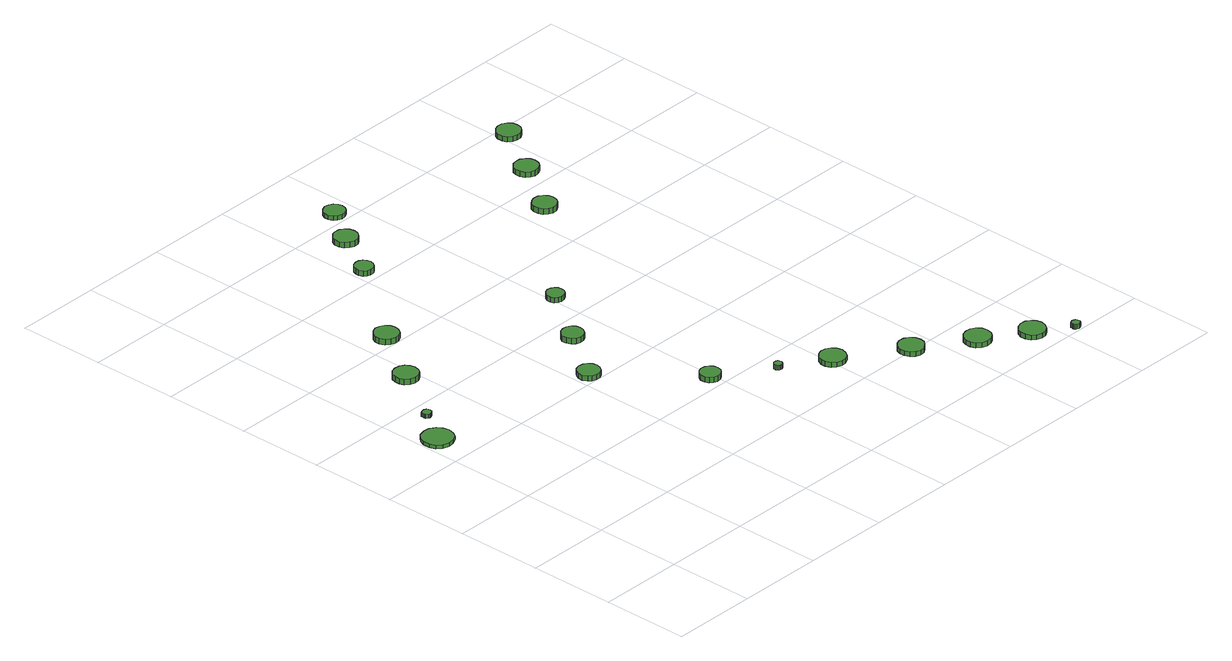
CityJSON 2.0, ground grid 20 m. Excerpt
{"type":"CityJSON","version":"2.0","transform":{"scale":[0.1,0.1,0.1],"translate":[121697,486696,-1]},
"CityObjects":{
"tree1":{"type":"SolitaryVegetationObject","attributes":{"function":"something"},"geometry":[{"type":"MultiSurface","lod":"1","boundaries":[[[0,1,2,3,4,5,6,7,8,9,10,11,12,13,14]],[[15,16,17,18,19,20,21,22,23,24,25,26,27,28,29]],[[0,29,28,1]],[[1,28,27,2]],[[2,27,26,3]],[[3,26,25,4]],[[4,25,24,5]],[[5,24,23,6]],[[6,23,22,7]],[[7,22,21,8]],[[8,21,20,9]],[[9,20,19,10]],[[10,19,18,11]],[[11,18,17,12]],[[12,17,16,13]],[[13,16,15,14]],[[14,15,29,0]]]}]},
"tree2":{"type":"SolitaryVegetationObject","attributes":{"function":"something"},"geometry":[{"type":"MultiSurface","lod":"1","boundaries":[[[30,31,32,33,34,35,36,37,38,39,40,41,42,43,44]],[[45,46,47,48,49,50,51,52,53,54,55,56,57,58,59]],[[30,59,58,31]],[[31,58,57,32]],[[32,57,56,33]],[[33,56,55,34]],[[34,55,54,35]],[[35,54,53,36]],[[36,53,52,37]],[[37,52,51,38]],[[38,51,50,39]],[[39,50,49,40]],[[40,49,48,41]],[[41,48,47,42]],[[42,47,46,43]],[[43,46,45,44]],[[44,45,59,30]]]}]},
"tree3":{"type":"SolitaryVegetationObject","attributes":{"function":"something"},"geometry":[{"type":"MultiSurface","lod":"1","boundaries":[[[60,61,62,63,64,65,66,67,68,69,70,71,72,73,74]],[[75,76,77,78,79,80,81,82,83,84,85,86,87,88,89]],[[60,89,88,61]],[[61,88,87,62]],[[62,87,86,63]],[[63,86,85,64]],[[64,85,84,65]],[[65,84,83,66]],[[66,83,82,67]],[[67,82,81,68]],[[68,81,80,69]],[[69,80,79,70]],[[70,79,78,71]],[[71,78,77,72]],[[72,77,76,73]],[[73,76,75,74]],[[74,75,89,60]]]}]},
"tree4":{"type":"SolitaryVegetationObject","attributes":{"function":"something"},"geometry":[{"type":"MultiSurface","lod":"1","boundaries":[[[90,91,92,93,94,95,96,97,98,99,100,101,102,103,104]],[[105,106,107,108,109,110,111,112,113,114,115,116,117,118,119]],[[90,119,118,91]],[[91,118,117,92]],[[92,117,116,93]],[[93,116,115,94]],[[94,115,114,95]],[[95,114,113,96]],[[96,113,112,97]],[[97,112,111,98]],[[98,111,110,99]],[[99,110,109,100]],[[100,109,108,101]],[[101,108,107,102]],[[102,107,106,103]],[[103,106,105,104]],[[104,105,119,90]]]}]},
"tree5":{"type":"SolitaryVegetationObject","attributes":{"function":"something"},"geometry":[{"type":"MultiSurface","lod":"1","boundaries":[[[120,121,122,123,124,125,126,127,128,129,130,131,132,133,134]],[[135,136,137,138,139,140,141,142,143,144,145,146,147,148,149]],[[120,149,148,121]],[[121,148,147,122]],[[122,147,146,123]],[[123,146,145,124]],[[124,145,144,125]],[[125,144,143,126]],[[126,143,142,127]],[[127,142,141,128]],[[128,141,140,129]],[[129,140,139,130]],[[130,139,138,131]],[[131,138,137,132]],[[132,137,136,133]],[[133,136,135,134]],[[134,135,149,120]]]}]},
"tree6":{"type":"SolitaryVegetationObject","attributes":{"function":"something"},"geometry":[{"type":"MultiSurface","lod":"1","boundaries":[[[150,151,152,153,154,155,156,157,158,159,160,161,162,163,164]],[[165,166,167,168,169,170,171,172,173,174,175,176,177,178,179]],[[150,179,178,151]],[[151,178,177,152]],[[152,177,176,153]],[[153,176,175,154]],[[154,175,174,155]],[[155,174,173,156]],[[156,173,172,157]],[[157,172,171,158]],[[158,171,170,159]],[[159,170,169,160]],[[160,169,168,161]],[[161,168,167,162]],[[162,167,166,163]],[[163,166,165,164]],[[164,165,179,150]]]}]},
"tree7":{"type":"SolitaryVegetationObject","attributes":{"function":"something"},"geometry":[{"type":"MultiSurface","lod":"1","boundaries":[[[180,181,182,183,184,185,186,187,188,189,190,191,192,193,194]],[[195,196,197,198,199,200,201,202,203,204,205,206,207,208,209]],[[180,209,208,181]],[[181,208,207,182]],[[182,207,206,183]],[[183,206,205,184]],[[184,205,204,185]],[[185,204,203,186]],[[186,203,202,187]],[[187,202,201,188]],[[188,201,200,189]],[[189,200,199,190]],[[190,199,198,191]],[[191,198,197,192]],[[192,197,196,193]],[[193,196,195,194]],[[194,195,209,180]]]}]},
"tree8":{"type":"SolitaryVegetationObject","attributes":{"function":"something"},"geometry":[{"type":"MultiSurface","lod":"1","boundaries":[[[210,211,212,213,214,215,216,217,218,219,220,221,222,223,224]],[[225,226,227,228,229,230,231,232,233,234,235,236,237,238,239]],[[210,239,238,211]],[[211,238,237,212]],[[212,237,236,213]],[[213,236,235,214]],[[214,235,234,215]],[[215,234,233,216]],[[216,233,232,217]],[[217,232,231,218]],[[218,231,230,219]],[[219,230,229,220]],[[220,229,228,221]],[[221,228,227,222]],[[222,227,226,223]],[[223,226,225,224]],[[224,225,239,210]]]}]},
"tree9":{"type":"SolitaryVegetationObject","attributes":{"function":"something"},"geometry":[{"type":"MultiSurface","lod":"1","boundaries":[[[240,241,242,243,244,245,246,247,248,249,250,251,252,253,254]],[[255,256,257,258,259,260,261,262,263,264,265,266,267,268,269]],[[240,269,268,241]],[[241,268,267,242]],[[242,267,266,243]],[[243,266,265,244]],[[244,265,264,245]],[[245,264,263,246]],[[246,263,262,247]],[[247,262,261,248]],[[248,261,260,249]],[[249,260,259,250]],[[250,259,258,251]],[[251,258,257,252]],[[252,257,256,253]],[[253,256,255,254]],[[254,255,269,240]]]}]},
"tree10":{"type":"SolitaryVegetationObject","attributes":{"function":"something"},"geometry":[{"type":"MultiSurface","lod":"1","boundaries":[[[270,271,272,273,274,275,276,277,278,279,280,281,282,283,284]],[[285,286,287,288,289,290,291,292,293,294,295,296,297,298,299]],[[270,299,298,271]],[[271,298,297,272]],[[272,297,296,273]],[[273,296,295,274]],[[274,295,294,275]],[[275,294,293,276]],[[276,293,292,277]],[[277,292,291,278]],[[278,291,290,279]],[[279,290,289,280]],[[280,289,288,281]],[[281,288,287,282]],[[282,287,286,283]],[[283,286,285,284]],[[284,285,299,270]]]}]},
"tree11":{"type":"SolitaryVegetationObject","attributes":{"function":"something"},"geometry":[{"type":"MultiSurface","lod":"1","boundaries":[[[300,301,302,303,304,305,306,307,308,309,310,311,312,313,314]],[[315,316,317,318,319,320,321,322,323,324,325,326,327,328,329]],[[300,329,328,301]],[[301,328,327,302]],[[302,327,326,303]],[[303,326,325,304]],[[304,325,324,305]],[[305,324,323,306]],[[306,323,322,307]],[[307,322,321,308]],[[308,321,320,309]],[[309,320,319,310]],[[310,319,318,311]],[[311,318,317,312]],[[312,317,316,313]],[[313,316,315,314]],[[314,315,329,300]]]}]},
"tree12":{"type":"SolitaryVegetationObject","attributes":{"function":"something"},"geometry":[{"type":"MultiSurface","lod":"1","boundaries":[[[330,331,332,333,334,335,336,337,338,339,340,341,342,343,344]],[[345,346,347,348,349,350,351,352,353,354,355,356,357,358,359]],[[330,359,358,331]],[[331,358,357,332]],[[332,357,356,333]],[[333,356,355,334]],[[334,355,354,335]],[[335,354,353,336]],[[336,353,352,337]],[[337,352,351,338]],[[338,351,350,339]],[[339,350,349,340]],[[340,349,348,341]],[[341,348,347,342]],[[342,347,346,343]],[[343,346,345,344]],[[344,345,359,330]]]}]},
"tree13":{"type":"SolitaryVegetationObject","attributes":{"function":"something"},"geometry":[{"type":"MultiSurface","lod":"1","boundaries":[[[360,361,362,363,364,365,366,367,368,369,370,371,372,373,374]],[[375,376,377,378,379,380,381,382,383,384,385,386,387,388,389]],[[360,389,388,361]],[[361,388,387,362]],[[362,387,386,363]],[[363,386,385,364]],[[364,385,384,365]],[[365,384,383,366]],[[366,383,382,367]],[[367,382,381,368]],[[368,381,380,369]],[[369,380,379,370]],[[370,379,378,371]],[[371,378,377,372]],[[372,377,376,373]],[[373,376,375,374]],[[374,375,389,360]]]}]},
"tree14":{"type":"SolitaryVegetationObject","attributes":{"function":"something"},"geometry":[{"type":"MultiSurface","lod":"1","boundaries":[[[390,391,392,393,394,395,396,397,398,399,400,401,402,403,404]],[[405,406,407,408,409,410,411,412,413,414,415,416,417,418,419]],[[390,419,418,391]],[[391,418,417,392]],[[392,417,416,393]],[[393,416,415,394]],[[394,415,414,395]],[[395,414,413,396]],[[396,413,412,397]],[[397,412,411,398]],[[398,411,410,399]],[[399,410,409,400]],[[400,409,408,401]],[[401,408,407,402]],[[402,407,406,403]],[[403,406,405,404]],[[404,405,419,390]]]}]},
"tree15":{"type":"SolitaryVegetationObject","attributes":{"function":"something"},"geometry":[{"type":"MultiSurface","lod":"1","boundaries":[[[420,421,422,423,424,425,426,427,428,429,430,431,432,433,434]],[[435,436,437,438,439,440,441,442,443,444,445,446,447,448,449]],[[420,449,448,421]],[[421,448,447,422]],[[422,447,446,423]],[[423,446,445,424]],[[424,445,444,425]],[[425,444,443,426]],[[426,443,442,427]],[[427,442,441,428]],[[428,441,440,429]],[[429,440,439,430]],[[430,439,438,431]],[[431,438,437,432]],[[432,437,436,433]],[[433,436,435,434]],[[434,435,449,420]]]}]},
"tree16":{"type":"SolitaryVegetationObject","attributes":{"function":"something"},"geometry":[{"type":"MultiSurface","lod":"1","boundaries":[[[450,451,452,453,454,455,456,457,458,459,460,461,462,463,464]],[[465,466,467,468,469,470,471,472,473,474,475,476,477,478,479]],[[450,479,478,451]],[[451,478,477,452]],[[452,477,476,453]],[[453,476,475,454]],[[454,475,474,455]],[[455,474,473,456]],[[456,473,472,457]],[[457,472,471,458]],[[458,471,470,459]],[[459,470,469,460]],[[460,469,468,461]],[[461,468,467,462]],[[462,467,466,463]],[[463,466,465,464]],[[464,465,479,450]]]}]},
"tree17":{"type":"SolitaryVegetationObject","attributes":{"function":"something"},"geometry":[{"type":"MultiSurface","lod":"1","boundaries":[[[480,481,482,483,484,485,486,487,488,489,490,491,492,493,494]],[[495,496,497,498,499,500,501,502,503,504,505,506,507,508,509]],[[480,509,508,481]],[[481,508,507,482]],[[482,507,506,483]],[[483,506,505,484]],[[484,505,504,485]],[[485,504,503,486]],[[486,503,502,487]],[[487,502,501,488]],[[488,501,500,489]],[[489,500,499,490]],[[490,499,498,491]],[[491,498,497,492]],[[492,497,496,493]],[[493,496,495,494]],[[494,495,509,480]]]}]},
"tree18":{"type":"SolitaryVegetationObject","attributes":{"function":"something"},"geometry":[{"type":"MultiSurface","lod":"1","boundaries":[[[510,511,512,513,514,515,516,517,518,519,520,521,522,523,524]],[[525,526,527,528,529,530,531,532,533,534,535,536,537,538,539]],[[510,539,538,511]],[[511,538,537,512]],[[512,537,536,513]],[[513,536,535,514]],[[514,535,534,515]],[[515,534,533,516]],[[516,533,532,517]],[[517,532,531,518]],[[518,531,530,519]],[[519,530,529,520]],[[520,529,528,521]],[[521,528,527,522]],[[522,527,526,523]],[[523,526,525,524]],[[524,525,539,510]]]}]},
"tree19":{"type":"SolitaryVegetationObject","attributes":{"function":"something"},"geometry":[{"type":"MultiSurface","lod":"1","boundaries":[[[540,541,542,543,544,545,546,547,548,549,550,551,552,553,554]],[[555,556,557,558,559,560,561,562,563,564,565,566,567,568,569]],[[540,569,568,541]],[[541,568,567,542]],[[542,567,566,543]],[[543,566,565,544]],[[544,565,564,545]],[[545,564,563,546]],[[546,563,562,547]],[[547,562,561,548]],[[548,561,560,549]],[[549,560,559,550]],[[550,559,558,551]],[[551,558,557,552]],[[552,557,556,553]],[[553,556,555,554]],[[554,555,569,540]]]}]},
"tree20":{"type":"SolitaryVegetationObject","attributes":{"function":"something"},"geometry":[{"type":"MultiSurface","lod":"1","boundaries":[[[570,571,572,573,574,575,576,577,578,579,580,581,582,583,584]],[[585,586,587,588,589,590,591,592,593,594,595,596,597,598,599]],[[570,599,598,571]],[[571,598,597,572]],[[572,597,596,573]],[[573,596,595,574]],[[574,595,594,575]],[[575,594,593,576]],[[576,593,592,577]],[[577,592,591,578]],[[578,591,590,579]],[[579,590,589,580]],[[580,589,588,581]],[[581,588,587,582]],[[582,587,586,583]],[[583,586,585,584]],[[584,585,599,570]]]}]}
},
"vertices":[
[74,683,16],[71,697,16],[63,709,16],[50,717,16],[35,718,16],[21,714,16],[10,704,16],[5,690,16],[5,676,16],[10,662,16],[21,653,16],[35,648,16],[50,650,16],[63,657,16],[71,669,16],[71,669,8],[63,657,8],[50,650,8],[35,648,8],[21,653,8],[10,662,8],[5,676,8],[5,690,8],[10,704,8],[21,714,8],[35,718,8],[50,717,8],[63,709,8],[71,697,8],[74,683,8],
[105,763,17],[104,767,17],[101,771,17],[97,773,17],[93,773,17],[89,772,17],[85,769,17],[84,765,17],[84,761,17],[85,757,17],[89,754,17],[93,752,17],[97,753,17],[101,755,17],[104,758,17],[104,758,8],[101,755,8],[97,753,8],[93,752,8],[89,754,8],[85,757,8],[84,761,8],[84,765,8],[85,769,8],[89,772,8],[93,773,8],[97,773,8],[101,771,8],[104,767,8],[105,763,8],
[204,894,21],[201,905,21],[195,914,21],[185,920,21],[173,921,21],[162,918,21],[153,910,21],[149,899,21],[149,888,21],[153,877,21],[162,869,21],[173,866,21],[185,867,21],[195,873,21],[201,882,21],[201,882,8],[195,873,8],[185,867,8],[173,866,8],[162,869,8],[153,877,8],[149,888,8],[149,899,8],[153,910,8],[162,918,8],[173,921,8],[185,920,8],[195,914,8],[201,905,8],[204,894,8],
[284,1020,28],[282,1031,28],[275,1041,28],[265,1046,28],[254,1048,28],[243,1044,28],[234,1036,28],[229,1026,28],[229,1014,28],[234,1003,28],[243,996,28],[254,992,28],[265,993,28],[275,999,28],[282,1009,28],[282,1009,15],[275,999,15],[265,993,15],[254,992,15],[243,996,15],[234,1003,15],[229,1014,15],[229,1026,15],[234,1036,15],[243,1044,15],[254,1048,15],[265,1046,15],[275,1041,15],[282,1031,15],[284,1020,15],
[460,626,19],[458,636,19],[452,645,19],[443,650,19],[432,651,19],[422,648,19],[415,641,19],[410,631,19],[410,621,19],[415,611,19],[422,604,19],[432,601,19],[443,602,19],[452,607,19],[458,616,19],[458,616,7],[452,607,7],[443,602,7],[432,601,7],[422,604,7],[415,611,7],[410,621,7],[410,631,7],[415,641,7],[422,648,7],[432,651,7],[443,650,7],[452,645,7],[458,636,7],[460,626,7],
[618,437,19],[616,446,19],[610,454,19],[602,459,19],[592,460,19],[583,457,19],[576,450,19],[572,442,19],[572,432,19],[576,423,19],[583,417,19],[592,414,19],[602,415,19],[610,420,19],[616,427,19],[616,427,7],[610,420,7],[602,415,7],[592,414,7],[583,417,7],[576,423,7],[572,432,7],[572,442,7],[576,450,7],[583,457,7],[592,460,7],[602,459,7],[610,454,7],[616,446,7],[618,437,7],
[545,748,20],[543,758,20],[537,766,20],[528,771,20],[518,772,20],[508,769,20],[500,762,20],[496,753,20],[496,743,20],[500,733,20],[508,726,20],[518,723,20],[528,724,20],[537,729,20],[543,738,20],[543,738,7],[537,729,7],[528,724,7],[518,723,7],[508,726,7],[500,733,7],[496,743,7],[496,753,7],[500,762,7],[508,769,7],[518,772,7],[528,771,7],[537,766,7],[543,758,7],[545,748,7],
[439,1227,30],[437,1235,30],[432,1243,30],[425,1247,30],[416,1248,30],[407,1245,30],[401,1239,30],[397,1231,30],[397,1222,30],[401,1214,30],[407,1208,30],[416,1206,30],[425,1207,30],[432,1211,30],[437,1218,30],[437,1218,17],[432,1211,17],[425,1207,17],[416,1206,17],[407,1208,17],[401,1214,17],[397,1222,17],[397,1231,17],[401,1239,17],[407,1245,17],[416,1248,17],[425,1247,17],[432,1243,17],[437,1235,17],[439,1227,17],
[722,357,19],[721,361,19],[719,364,19],[715,366,19],[711,366,19],[708,365,19],[705,362,19],[703,359,19],[703,355,19],[705,351,19],[708,349,19],[711,348,19],[715,348,19],[719,350,19],[721,353,19],[721,353,8],[719,350,8],[715,348,8],[711,348,8],[708,349,8],[705,351,8],[703,355,8],[703,359,8],[705,362,8],[708,365,8],[711,366,8],[715,366,8],[719,364,8],[721,361,8],[722,357,8],
[628,874,23],[627,882,23],[622,889,23],[615,893,23],[606,894,23],[598,891,23],[592,886,23],[589,878,23],[589,870,23],[592,862,23],[598,857,23],[606,854,23],[615,855,23],[622,859,23],[627,866,23],[627,866,11],[622,859,11],[615,855,11],[606,854,11],[598,857,11],[592,862,11],[589,870,11],[589,878,11],[592,886,11],[598,891,11],[606,894,11],[615,893,11],[622,889,11],[627,882,11],[628,874,11],
[517,1342,21],[515,1353,21],[508,1362,21],[499,1368,21],[487,1369,21],[477,1366,21],[468,1358,21],[464,1348,21],[464,1336,21],[468,1326,21],[477,1319,21],[487,1315,21],[499,1316,21],[508,1322,21],[515,1331,21],[515,1331,8],[508,1322,8],[499,1316,8],[487,1315,8],[477,1319,8],[468,1326,8],[464,1336,8],[464,1348,8],[468,1358,8],[477,1366,8],[487,1369,8],[499,1368,8],[508,1362,8],[515,1353,8],[517,1342,8],
[839,295,19],[836,307,19],[829,317,19],[818,323,19],[806,324,19],[795,320,19],[786,312,19],[781,301,19],[781,289,19],[786,278,19],[795,270,19],[806,266,19],[818,267,19],[829,273,19],[836,283,19],[836,283,8],[829,273,8],[818,267,8],[806,266,8],[795,270,8],[786,278,8],[781,289,8],[781,301,8],[786,312,8],[795,320,8],[806,324,8],[818,323,8],[829,317,8],[836,307,8],[839,295,8],
[578,1431,17],[576,1440,17],[570,1448,17],[562,1453,17],[552,1455,17],[542,1451,17],[535,1445,17],[531,1436,17],[531,1426,17],[535,1417,17],[542,1410,17],[552,1407,17],[562,1408,17],[570,1413,17],[576,1421,17],[576,1421,7],[570,1413,7],[562,1408,7],[552,1407,7],[542,1410,7],[535,1417,7],[531,1426,7],[531,1436,7],[535,1445,7],[542,1451,7],[552,1455,7],[562,1453,7],[570,1448,7],[576,1440,7],[578,1431,7],
[976,204,19],[974,216,19],[966,226,19],[956,232,19],[944,233,19],[933,229,19],[924,221,19],[919,210,19],[919,198,19],[924,187,19],[933,179,19],[944,175,19],[956,176,19],[966,183,19],[974,192,19],[974,192,8],[966,183,8],[956,176,8],[944,175,8],[933,179,8],[924,187,8],[919,198,8],[919,210,8],[924,221,8],[933,229,8],[944,233,8],[956,232,8],[966,226,8],[974,216,8],[976,204,8],
[1094,128,19],[1092,140,19],[1084,150,19],[1074,156,19],[1061,157,19],[1049,153,19],[1040,145,19],[1035,134,19],[1035,121,19],[1040,110,19],[1049,102,19],[1061,98,19],[1074,99,19],[1084,105,19],[1092,115,19],[1092,115,8],[1084,105,8],[1074,99,8],[1061,98,8],[1049,102,8],[1040,110,8],[1035,121,8],[1035,134,8],[1040,145,8],[1049,153,8],[1061,157,8],[1074,156,8],[1084,150,8],[1092,140,8],[1094,128,8],
[1191,65,19],[1188,77,19],[1181,87,19],[1171,93,19],[1158,94,19],[1147,90,19],[1138,82,19],[1133,71,19],[1133,59,19],[1138,47,19],[1147,39,19],[1158,35,19],[1171,37,19],[1181,43,19],[1188,53,19],[1188,53,8],[1181,43,8],[1171,37,8],[1158,35,8],[1147,39,8],[1138,47,8],[1133,59,8],[1133,71,8],[1138,82,8],[1147,90,8],[1158,94,8],[1171,93,8],[1181,87,8],[1188,77,8],[1191,65,8],
[882,1126,24],[880,1137,24],[873,1146,24],[864,1152,24],[852,1153,24],[842,1149,24],[833,1142,24],[829,1132,24],[829,1120,24],[833,1110,24],[842,1103,24],[852,1099,24],[864,1100,24],[873,1106,24],[880,1115,24],[880,1115,11],[873,1106,11],[864,1100,11],[852,1099,11],[842,1103,11],[833,1110,11],[829,1120,11],[829,1132,11],[833,1142,11],[842,1149,11],[852,1153,11],[864,1152,11],[873,1146,11],[880,1137,11],[882,1126,11],
[1247,14,19],[1246,18,19],[1244,21,19],[1240,23,19],[1236,24,19],[1232,22,19],[1229,20,19],[1228,16,19],[1228,12,19],[1229,8,19],[1232,6,19],[1236,4,19],[1240,5,19],[1244,7,19],[1246,10,19],[1246,10,8],[1244,7,8],[1240,5,8],[1236,4,8],[1232,6,8],[1229,8,8],[1228,12,8],[1228,16,8],[1229,20,8],[1232,22,8],[1236,24,8],[1240,23,8],[1244,21,8],[1246,18,8],[1247,14,8],
[968,1253,21],[966,1264,21],[959,1273,21],[950,1279,21],[938,1280,21],[928,1277,21],[919,1269,21],[915,1259,21],[915,1248,21],[919,1237,21],[928,1230,21],[938,1226,21],[950,1228,21],[959,1233,21],[966,1242,21],[966,1242,8],[959,1233,8],[950,1228,8],[938,1226,8],[928,1230,8],[919,1237,8],[915,1248,8],[915,1259,8],[919,1269,8],[928,1277,8],[938,1280,8],[950,1279,8],[959,1273,8],[966,1264,8],[968,1253,8],
[1048,1374,20],[1046,1385,20],[1039,1394,20],[1029,1400,20],[1018,1401,20],[1008,1397,20],[999,1390,20],[995,1380,20],[995,1368,20],[999,1358,20],[1008,1351,20],[1018,1347,20],[1029,1348,20],[1039,1354,20],[1046,1363,20],[1046,1363,8],[1039,1354,8],[1029,1348,8],[1018,1347,8],[1008,1351,8],[999,1358,8],[995,1368,8],[995,1380,8],[999,1390,8],[1008,1397,8],[1018,1401,8],[1029,1400,8],[1039,1394,8],[1046,1385,8],[1048,1374,8]
]}
